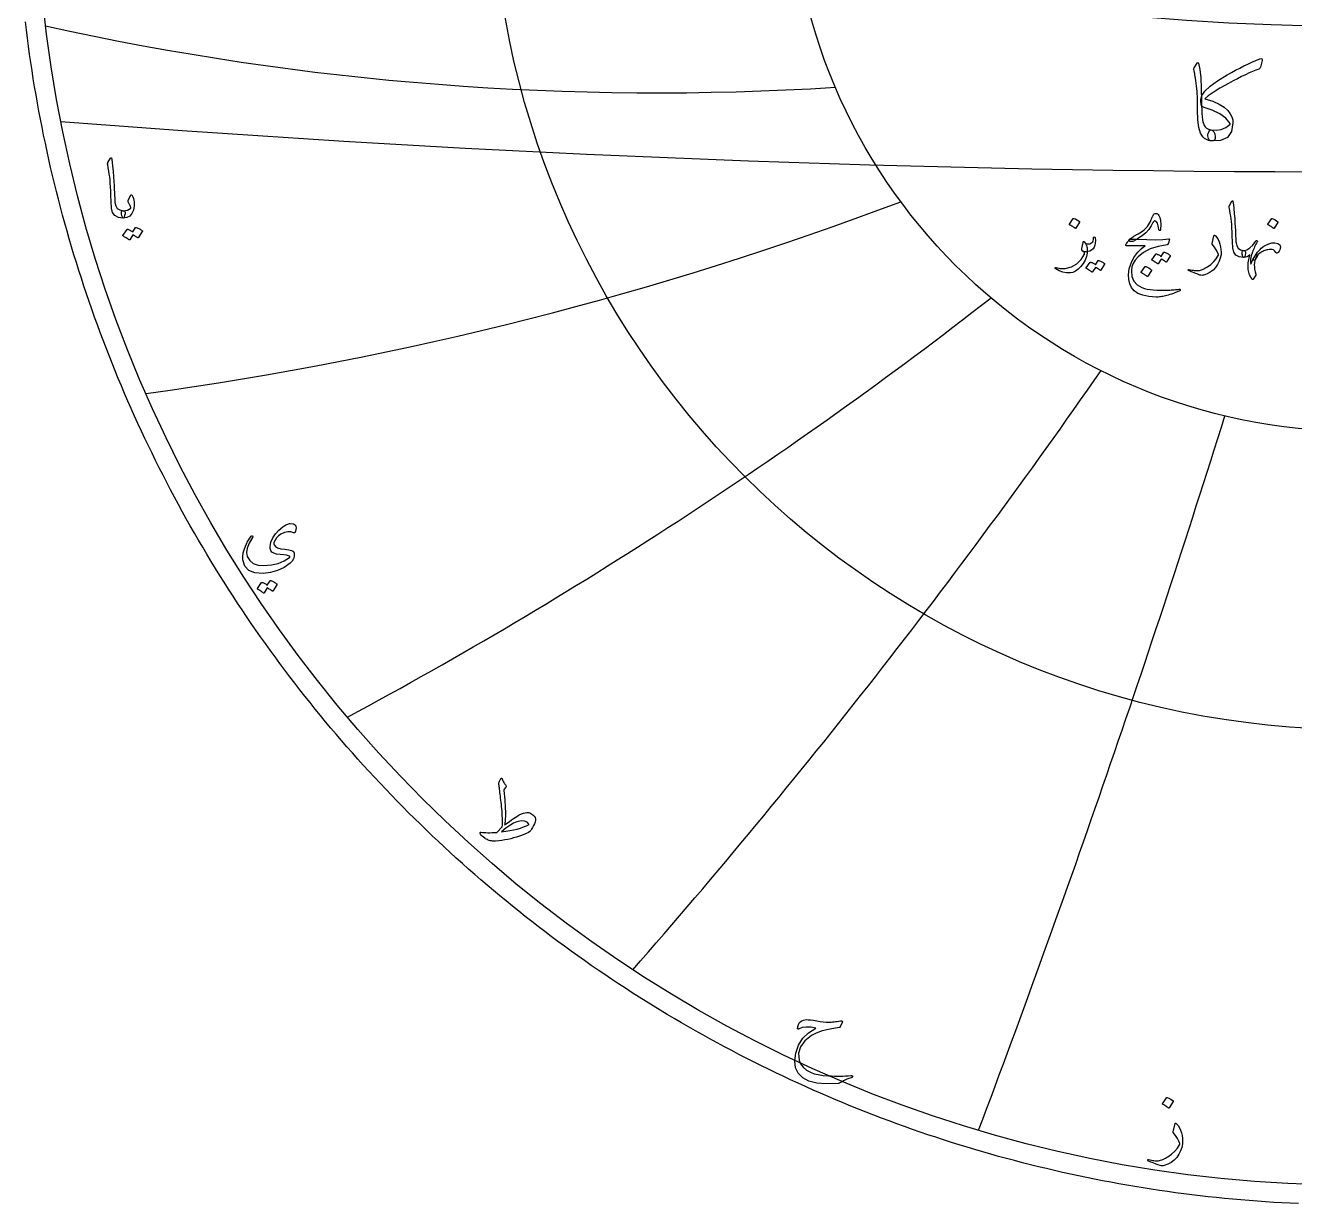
# Model space of a CAD drawing. Header units: millimetres. Extents: x -84 to 84, y -84 to 86.
# Drawn here: x -83 to -3.8, y -83.5 to -9.9 of the extents above; entities that cross this region are included whole.
import ezdxf

# ---------------------------------------------------------------- set-up
doc = ezdxf.new("R2010")
doc.units = ezdxf.units.MM
for name, color, linetype in [('CUT_OUTER', 1, 'Continuous'), ('ENGRAVE', 7, 'Continuous'), ('ENGRAVE_FINE', 8, 'Continuous'), ('TEXT', 5, 'Continuous')]:
    doc.layers.add(name, color=color, linetype=linetype)

msp = doc.modelspace()

# ---------------------------------------------------------------- linework, layer by layer
at = {"layer": 'CUT_OUTER'}
msp.add_lwpolyline([(-3.5885, -83.4954), (-4.1007, -83.4718), (-4.6128, -83.4451), (-5.1247, -83.4152), (-5.6365, -83.3822), (-6.148, -83.3461), (-6.6593, -83.3068), (-7.1703, -83.2643), (-7.6811, -83.2188), (-8.1915, -83.1701), (-8.7017, -83.1182), (-9.2115, -83.0633), (-9.721, -83.0052), (-10.2302, -82.944), (-10.7389, -82.8797), (-11.2472, -82.8122), (-11.7552, -82.7416), (-12.2626, -82.668), (-12.7696, -82.5912), (-13.2762, -82.5112), (-13.7822, -82.4282), (-14.2877, -82.3421), (-14.7927, -82.2529), (-15.2971, -82.1606), (-15.8009, -82.0652), (-16.3042, -81.9667), (-16.8068, -81.8651), (-17.3088, -81.7604), (-17.8102, -81.6527), (-18.3108, -81.5419), (-18.8108, -81.428), (-19.3101, -81.311), (-19.8087, -81.191), (-20.3065, -81.0679), (-20.8035, -80.9418), (-21.2998, -80.8126), (-21.7952, -80.6804), (-22.2899, -80.5452), (-22.7836, -80.4069), (-23.2766, -80.2656), (-23.7686, -80.1212), (-24.2598, -79.9739), (-24.7501, -79.8235), (-25.2394, -79.6702), (-25.7278, -79.5138), (-26.2152, -79.3544), (-26.7016, -79.1921), (-27.187, -79.0268), (-27.6714, -78.8585), (-28.1547, -78.6872), (-28.637, -78.513), (-29.1182, -78.3358), (-29.5983, -78.1556), (-30.0773, -77.9725), (-30.5552, -77.7865), (-31.0319, -77.5976), (-31.5075, -77.4057), (-31.9818, -77.2109), (-32.455, -77.0132), (-32.9269, -76.8126), (-33.3976, -76.6092), (-33.867, -76.4028), (-34.3352, -76.1936), (-34.8021, -75.9814), (-35.2676, -75.7665), (-35.7318, -75.5486), (-36.1947, -75.328), (-36.6563, -75.1045), (-37.1164, -74.8781), (-37.5751, -74.649), (-38.0325, -74.417), (-38.4884, -74.1823), (-38.9428, -73.9447), (-39.3958, -73.7044), (-39.8473, -73.4612), (-40.2973, -73.2154), (-40.7458, -72.9667), (-41.1927, -72.7153), (-41.6381, -72.4612), (-42.082, -72.2044), (-42.5242, -71.9448), (-42.9649, -71.6825), (-43.4039, -71.4175), (-43.8413, -71.1499), (-44.277, -70.8795), (-44.7111, -70.6065), (-45.1435, -70.3309), (-45.5742, -70.0525), (-46.0031, -69.7716), (-46.4304, -69.488), (-46.8559, -69.2018), (-47.2796, -68.913), (-47.7016, -68.6216), (-48.1217, -68.3276), (-48.5401, -68.0311), (-48.9566, -67.7319), (-49.3713, -67.4303), (-49.7841, -67.1261), (-50.195, -66.8193), (-50.6041, -66.5101), (-51.0112, -66.1983), (-51.4164, -65.8841), (-51.8197, -65.5674), (-52.2211, -65.2482), (-52.6204, -64.9265), (-53.0178, -64.6024), (-53.4132, -64.2759), (-53.8066, -63.9469), (-54.198, -63.6156), (-54.5873, -63.2818), (-54.9745, -62.9457), (-55.3597, -62.6072), (-55.7429, -62.2663), (-56.1239, -61.9231), (-56.5028, -61.5776), (-56.8795, -61.2297), (-57.2542, -60.8796), (-57.6266, -60.5271), (-57.9969, -60.1724), (-58.365, -59.8154), (-58.731, -59.4562), (-59.0947, -59.0947), (-59.4562, -58.731), (-59.8154, -58.365), (-60.1724, -57.9969), (-60.5271, -57.6266), (-60.8796, -57.2542), (-61.2297, -56.8795), (-61.5776, -56.5028), (-61.9231, -56.1239), (-62.2663, -55.7429), (-62.6072, -55.3597), (-62.9457, -54.9745), (-63.2818, -54.5873), (-63.6156, -54.198), (-63.9469, -53.8066), (-64.2759, -53.4132), (-64.6024, -53.0178), (-64.9265, -52.6204), (-65.2482, -52.2211), (-65.5674, -51.8197), (-65.8841, -51.4164), (-66.1983, -51.0112), (-66.5101, -50.6041), (-66.8193, -50.195), (-67.1261, -49.7841), (-67.4303, -49.3713), (-67.7319, -48.9566), (-68.0311, -48.5401), (-68.3276, -48.1217), (-68.6216, -47.7016), (-68.913, -47.2796), (-69.2018, -46.8559), (-69.488, -46.4304), (-69.7716, -46.0031), (-70.0525, -45.5742), (-70.3309, -45.1435), (-70.6065, -44.7111), (-70.8795, -44.277), (-71.1499, -43.8413), (-71.4175, -43.4039), (-71.6825, -42.9649), (-71.9448, -42.5242), (-72.2044, -42.082), (-72.4612, -41.6381), (-72.7153, -41.1927), (-72.9667, -40.7458), (-73.2154, -40.2973), (-73.4612, -39.8473), (-73.7044, -39.3958), (-73.9447, -38.9428), (-74.1823, -38.4884), (-74.417, -38.0325), (-74.649, -37.5751), (-74.8781, -37.1164), (-75.1045, -36.6563), (-75.328, -36.1947), (-75.5486, -35.7318), (-75.7665, -35.2676), (-75.9814, -34.8021), (-76.1936, -34.3352), (-76.4028, -33.867), (-76.6092, -33.3976), (-76.8126, -32.9269), (-77.0132, -32.455), (-77.2109, -31.9818), (-77.4057, -31.5075), (-77.5976, -31.0319), (-77.7865, -30.5552), (-77.9725, -30.0773), (-78.1556, -29.5983), (-78.3358, -29.1182), (-78.513, -28.637), (-78.6872, -28.1547), (-78.8585, -27.6714), (-79.0268, -27.187), (-79.1921, -26.7016), (-79.3544, -26.2152), (-79.5138, -25.7278), (-79.6702, -25.2394), (-79.8235, -24.7501), (-79.9739, -24.2598), (-80.1212, -23.7686), (-80.2656, -23.2766), (-80.4069, -22.7836), (-80.5452, -22.2899), (-80.6804, -21.7952), (-80.8126, -21.2998), (-80.9418, -20.8035), (-81.0679, -20.3065), (-81.191, -19.8087), (-81.311, -19.3101), (-81.428, -18.8108), (-81.5419, -18.3108), (-81.6527, -17.8102), (-81.7604, -17.3088), (-81.8651, -16.8068), (-81.9667, -16.3042), (-82.0652, -15.8009), (-82.1606, -15.2971), (-82.2529, -14.7927), (-82.3421, -14.2877), (-82.4282, -13.7822), (-82.5112, -13.2762), (-82.5912, -12.7696), (-82.668, -12.2626), (-82.7416, -11.7552), (-82.8122, -11.2472), (-82.8797, -10.7389), (-82.944, -10.2302), (-83.0052, -9.721)], dxfattribs=at)
at = {"layer": 'ENGRAVE'}
for radius in [82.35, 53.9054, 35.2859]:
    msp.add_circle((0, 0), radius, dxfattribs=at)
for centre, radius, start, end in [((0, 140.4285), 150.4192, 237.334847, 302.665153), ((-43.5517, 162.537), 176.6941, 257.517365, 273.595273), ((-105.0449, 181.9431), 216.8952, 277.834249, 290.696576), ((-197.8925, 197.8925), 285.0065, 298.266678, 307.913423), ((-363.3133, 209.759), 422.9671, 318.79094, 325.222103), ((-810.1275, 217.073), 840.4362, 339.3790811, 342.5946627)]:
    msp.add_arc(centre, radius, start, end, dxfattribs=at)
at = {"layer": 'ENGRAVE_FINE'}
msp.add_arc((0, 1019.7384), 1038.8273, 265.5394658, 274.4605342, dxfattribs=at)
at = {"layer": 'TEXT'}
for points in [[(-9.0455, -16.4761), (-8.9436, -16.5158), (-8.8653, -16.5962), (-8.8105, -16.7171), (-8.7793, -16.8787), (-8.7813, -17.013), (-8.8264, -17.1043), (-8.9144, -17.1526), (-9.0455, -17.1579), (-9.1912, -17.1303), (-9.3231, -17.08), (-9.4412, -17.0069), (-9.5455, -16.9111), (-9.6977, -16.6705), (-9.8036, -16.3121), (-9.8633, -15.8361), (-9.8767, -15.2423), (-9.8747, -15.0623), (-9.8751, -14.886), (-9.8779, -14.7133), (-9.8832, -14.5442), (-9.8909, -14.3793), (-9.901, -14.2188), (-9.9136, -14.0627), (-9.9286, -13.9111), (-9.9508, -13.7188), (-9.9717, -13.5442), (-9.9913, -13.3876), (-10.0098, -13.2488), (-10.0271, -13.1287), (-10.0431, -13.028), (-10.0579, -12.9468), (-10.0715, -12.8851), (-10.0946, -12.7821), (-10.1056, -12.7001), (-10.1044, -12.6392), (-10.091, -12.5994), (-9.9027, -12.3007), (-9.8755, -12.2699), (-9.8523, -12.2618), (-9.8333, -12.2764), (-9.8182, -12.3137), (-9.7383, -12.707), (-9.6803, -13.2309), (-9.6441, -13.8856), (-9.6299, -14.6709), (-9.6249, -14.9613), (-9.6161, -15.222), (-9.6038, -15.4531), (-9.5877, -15.6546), (-9.568, -15.8261), (-9.5447, -15.9671), (-9.5177, -16.0777), (-9.4871, -16.1579), (-9.4132, -16.2752), (-9.315, -16.3673), (-9.1924, -16.4343), (-9.0455, -16.4761)], [(-9.4156, -14.5215), (-8.9319, -14.6802), (-8.5325, -14.8576), (-8.2176, -15.0536), (-7.9871, -15.2683), (-7.8479, -15.459), (-7.7484, -15.6481), (-7.6888, -15.8356), (-7.6689, -16.0215), (-7.7553, -16.5674), (-8.0147, -16.9387), (-8.4469, -17.1356), (-9.052, -17.1579), (-9.095, -17.1465), (-9.1332, -17.1189), (-9.1665, -17.0751), (-9.1949, -17.015), (-9.2204, -16.9294), (-9.2322, -16.8478), (-9.2302, -16.7703), (-9.2143, -16.6969), (-9.1774, -16.593), (-9.138, -16.5215), (-9.0962, -16.4826), (-9.052, -16.4761), (-8.7172, -16.496), (-8.4075, -16.4452), (-8.123, -16.3239), (-7.8637, -16.1319), (-7.8479, -16.1161), (-7.8393, -16.1011), (-7.8381, -16.0869), (-7.8442, -16.0735), (-8.1177, -15.7488), (-8.4903, -15.4696), (-8.9619, -15.2358), (-9.5325, -15.0475), (-9.5922, -15.0146), (-9.6348, -14.9485), (-9.6604, -14.849), (-9.6689, -14.7163), (-9.6648, -14.599), (-9.6527, -14.4939), (-9.6324, -14.401), (-9.604, -14.3202), (-9.4209, -14.0451), (-9.0991, -13.739), (-8.6384, -13.4022), (-8.039, -13.0345), (-7.7714, -12.8853), (-7.5074, -12.7431), (-7.247, -12.6077), (-6.9903, -12.4793), (-6.7373, -12.3577), (-6.4879, -12.2431), (-6.2421, -12.1353), (-6, -12.0345), (-5.9229, -12.0166), (-5.8734, -12.028), (-5.8515, -12.0686), (-5.8572, -12.1384), (-5.9546, -12.5475), (-5.9684, -12.5893), (-5.9903, -12.6238), (-6.0203, -12.651), (-6.0585, -12.6709), (-6.2444, -12.7417), (-6.4448, -12.8243), (-6.6599, -12.9186), (-6.8897, -13.0248), (-7.1336, -13.1431), (-7.3913, -13.2739), (-7.6628, -13.4174), (-7.9481, -13.5735), (-8.4806, -13.8762), (-8.9027, -14.1352), (-9.2143, -14.3502), (-9.4156, -14.5215)], [(-77.6889, -18.2403), (-77.6789, -18.2247), (-77.6694, -18.2143), (-77.6607, -18.2091), (-77.6526, -18.2091), (-77.6402, -18.216), (-77.6292, -18.2364), (-77.6194, -18.2705), (-77.611, -18.3182), (-77.5681, -18.7062), (-77.5331, -19.065), (-77.5058, -19.3945), (-77.4863, -19.6949), (-77.4738, -19.9517), (-77.4623, -20.1819), (-77.4517, -20.3854), (-77.4422, -20.5624), (-77.4339, -20.7127), (-77.4272, -20.8364), (-77.4222, -20.9335), (-77.4188, -21.004), (-77.3727, -21.215), (-77.2707, -21.3702), (-77.1129, -21.4695), (-76.8993, -21.5131), (-76.8399, -21.5286), (-76.8019, -21.565), (-76.7853, -21.6221), (-76.7902, -21.7001), (-76.8146, -21.8228), (-76.8409, -21.9105), (-76.8691, -21.9631), (-76.8993, -21.9806), (-77.2, -21.941), (-77.4214, -21.8221), (-77.5636, -21.6241), (-77.6266, -21.3468), (-77.6365, -21.2142), (-77.6454, -21.0812), (-77.6534, -20.948), (-77.6604, -20.8143), (-77.6667, -20.6804), (-77.6727, -20.5462), (-77.6784, -20.4116), (-77.6837, -20.2767), (-77.6935, -20.0194), (-77.7071, -19.7877), (-77.7246, -19.5817), (-77.7461, -19.4014), (-77.7714, -19.2281), (-77.8006, -19.0436), (-77.8337, -18.8476), (-77.8707, -18.6403), (-77.8756, -18.603), (-77.8746, -18.5689), (-77.8678, -18.538), (-77.8552, -18.5104)], [(-76.5876, -20.8845), (-76.4422, -20.5624), (-76.4207, -20.527), (-76.398, -20.5143), (-76.374, -20.5244), (-76.3487, -20.5572), (-76.3019, -20.6554), (-76.2655, -20.7579), (-76.2396, -20.8645), (-76.224, -20.9754), (-76.2191, -21.0911), (-76.2253, -21.2124), (-76.2425, -21.3392), (-76.2707, -21.4715), (-76.3568, -21.6942), (-76.4902, -21.8533), (-76.6711, -21.9488), (-76.8993, -21.9806), (-76.9256, -21.964), (-76.9526, -21.9144), (-76.9802, -21.8316), (-77.0084, -21.7157), (-77.0165, -21.6536), (-77.0149, -21.6027), (-77.0035, -21.5627), (-76.9824, -21.5338), (-76.9655, -21.5228), (-76.9461, -21.5157), (-76.924, -21.5124), (-76.8993, -21.5131), (-76.7555, -21.5085), (-76.6305, -21.4793), (-76.5243, -21.4254), (-76.437, -21.3468), (-76.4331, -21.3406), (-76.4318, -21.3325), (-76.4331, -21.3225), (-76.437, -21.3105), (-76.4574, -21.2371), (-76.4876, -21.1624), (-76.5276, -21.0864), (-76.5772, -21.0092), (-76.5935, -20.9799), (-76.6006, -20.9494), (-76.5987, -20.9176), (-76.5876, -20.8845)], [(-7.7338, -20.9274), (-7.7244, -20.9128), (-7.7156, -20.9031), (-7.7073, -20.8982), (-7.6997, -20.8982), (-7.6882, -20.9046), (-7.6778, -20.9237), (-7.6687, -20.9557), (-7.6608, -21.0005), (-7.6206, -21.3642), (-7.5877, -21.7005), (-7.5621, -22.0095), (-7.5439, -22.291), (-7.5322, -22.5318), (-7.5214, -22.7476), (-7.5115, -22.9385), (-7.5025, -23.1044), (-7.4947, -23.2453), (-7.4885, -23.3613), (-7.4838, -23.4523), (-7.4806, -23.5183), (-7.4373, -23.7162), (-7.3418, -23.8617), (-7.1938, -23.9548), (-6.9936, -23.9956), (-6.9378, -24.0102), (-6.9022, -24.0443), (-6.8867, -24.0979), (-6.8913, -24.1709), (-6.9141, -24.286), (-6.9388, -24.3682), (-6.9652, -24.4175), (-6.9936, -24.4339), (-7.2754, -24.3968), (-7.483, -24.2854), (-7.6163, -24.0997), (-7.6754, -23.8398), (-7.6847, -23.7154), (-7.693, -23.5908), (-7.7005, -23.4658), (-7.707, -23.3406), (-7.713, -23.215), (-7.7186, -23.0891), (-7.7239, -22.963), (-7.7289, -22.8365), (-7.7381, -22.5953), (-7.7509, -22.3781), (-7.7673, -22.185), (-7.7874, -22.0159), (-7.8111, -21.8535), (-7.8385, -21.6805), (-7.8696, -21.4968), (-7.9043, -21.3024), (-7.9088, -21.2674), (-7.9079, -21.2354), (-7.9015, -21.2065), (-7.8897, -21.1807)], [(-17.63, -22.0037), (-17.6239, -21.9976), (-17.6154, -21.994), (-17.6044, -21.9927), (-17.591, -21.994), (-17.4964, -22.0323), (-17.4072, -22.0792), (-17.3235, -22.1346), (-17.2452, -22.1985), (-17.2376, -22.2083), (-17.2343, -22.218), (-17.2352, -22.2277), (-17.2404, -22.2375), (-17.4693, -22.6076), (-17.4778, -22.6164), (-17.4887, -22.6186), (-17.5021, -22.614), (-17.518, -22.6027), (-17.5317, -22.593), (-17.5533, -22.5784), (-17.5828, -22.5589), (-17.6202, -22.5346), (-17.6662, -22.5053), (-17.7213, -22.4712), (-17.7855, -22.4323), (-17.8589, -22.3885), (-17.8686, -22.3811), (-17.8735, -22.3738), (-17.8735, -22.3665), (-17.8686, -22.3592)], [(-14.1965, -23.382), (-14.1676, -23.348), (-14.1344, -23.3144), (-14.097, -23.2811), (-14.0553, -23.248), (-14.0093, -23.215), (-13.9591, -23.1817), (-13.9046, -23.148), (-13.8459, -23.1141), (-13.5853, -22.9601), (-13.3735, -22.8243), (-13.2103, -22.7068), (-13.0959, -22.6076), (-13.0073, -22.5099), (-12.9315, -22.4067), (-12.8685, -22.298), (-12.8183, -22.1839), (-12.7965, -22.1268), (-12.775, -22.0725), (-12.7539, -22.0209), (-12.733, -21.9721), (-12.7128, -21.9265), (-12.6935, -21.885), (-12.6751, -21.8474), (-12.6575, -21.8138), (-12.6189, -21.7562), (-12.576, -21.7152), (-12.5288, -21.6905), (-12.4774, -21.6823), (-12.4271, -21.6905), (-12.3787, -21.7152), (-12.3322, -21.7562), (-12.2874, -21.8138), (-12.2317, -21.9453), (-12.1961, -22.1352), (-12.1806, -22.3836), (-12.1851, -22.6904), (-12.1882, -22.7181), (-12.1973, -22.7379), (-12.2125, -22.7498), (-12.2338, -22.7537), (-12.2558, -22.7495), (-12.2728, -22.7367), (-12.285, -22.7154), (-12.2923, -22.6855), (-12.3297, -22.4512), (-12.3836, -22.2837), (-12.4539, -22.1833), (-12.5407, -22.1498), (-12.5629, -22.1538), (-12.5857, -22.1656), (-12.6092, -22.1854), (-12.6332, -22.2131), (-12.6439, -22.2297), (-12.6563, -22.2503), (-12.6706, -22.2748), (-12.6868, -22.3032), (-12.7047, -22.3356), (-12.7245, -22.372), (-12.7461, -22.4123), (-12.7696, -22.4566), (-12.909, -22.6849), (-13.0983, -22.8974), (-13.3375, -23.094), (-13.6267, -23.2748), (-13.6298, -23.2766), (-13.6389, -23.2821), (-13.6541, -23.2913), (-13.6754, -23.304), (-13.7028, -23.3205), (-13.7363, -23.3406), (-13.7759, -23.3643), (-13.8215, -23.3917), (-13.918, -23.4349), (-14.0127, -23.4477), (-14.1055, -23.4301), (-14.1965, -23.382)], [(-5.2549, -22.0086), (-5.2488, -22.0025), (-5.2403, -21.9988), (-5.2293, -21.9976), (-5.2159, -21.9988), (-5.1213, -22.0372), (-5.0321, -22.0841), (-4.9484, -22.1395), (-4.8702, -22.2034), (-4.8626, -22.2131), (-4.8592, -22.2229), (-4.8601, -22.2326), (-4.8653, -22.2423), (-5.0942, -22.6125), (-5.1027, -22.6213), (-5.1137, -22.6234), (-5.1271, -22.6189), (-5.1429, -22.6076), (-5.1566, -22.5979), (-5.1782, -22.5833), (-5.2077, -22.5638), (-5.2452, -22.5394), (-5.2911, -22.5102), (-5.3462, -22.4761), (-5.4104, -22.4372), (-5.4838, -22.3933), (-5.4935, -22.386), (-5.4984, -22.3787), (-5.4984, -22.3714), (-5.4935, -22.3641)], [(-76.1253, -22.5676), (-76.1188, -22.5611), (-76.1097, -22.5572), (-76.098, -22.5559), (-76.0837, -22.5572), (-76.0326, -22.5764), (-75.9831, -22.5975), (-75.9352, -22.6205), (-75.8889, -22.6455), (-75.8439, -22.6728), (-75.7999, -22.7027), (-75.7569, -22.7351), (-75.7149, -22.7702), (-75.7068, -22.7809), (-75.7032, -22.7923), (-75.7042, -22.8043), (-75.7097, -22.817), (-75.959, -23.2118), (-75.9659, -23.217), (-75.9759, -23.217), (-75.9892, -23.2118), (-76.0058, -23.2014), (-76.0172, -23.1918), (-76.0357, -23.1786), (-76.0613, -23.1619), (-76.0941, -23.1416), (-76.1344, -23.1174), (-76.1824, -23.089), (-76.2383, -23.0564), (-76.3019, -23.0196), (-76.4993, -23.3261), (-76.5084, -23.3355), (-76.5201, -23.3377), (-76.5344, -23.3329), (-76.5513, -23.3209), (-76.5659, -23.3105), (-76.5889, -23.2949), (-76.6204, -23.2741), (-76.6603, -23.2481), (-76.7094, -23.217), (-76.7681, -23.1806), (-76.8366, -23.139), (-76.9149, -23.0923), (-76.923, -23.0845), (-76.9266, -23.0767), (-76.9256, -23.0689), (-76.9201, -23.0611), (-76.6655, -22.6819), (-76.659, -22.6754), (-76.65, -22.6715), (-76.6383, -22.6702), (-76.624, -22.6715), (-76.5805, -22.6856), (-76.5383, -22.702), (-76.4974, -22.7207), (-76.4577, -22.7416), (-76.4194, -22.7645), (-76.3824, -22.789), (-76.3467, -22.8152), (-76.3123, -22.8429)], [(-16.9287, -23.4794), (-16.8736, -23.5521), (-16.8301, -23.6243), (-16.7981, -23.6958), (-16.7777, -23.7667), (-16.7661, -23.8422), (-16.7607, -23.9323), (-16.7613, -24.037), (-16.768, -24.1563), (-16.8091, -24.3807), (-16.8885, -24.5959), (-17.0063, -24.8019), (-17.1624, -24.9989), (-17.3341, -25.1681), (-17.4985, -25.2911), (-17.6556, -25.3678), (-17.8053, -25.3982), (-18.0473, -25.3897), (-18.2814, -25.3446), (-18.5075, -25.2631), (-18.7258, -25.145), (-18.741, -25.1349), (-18.7526, -25.1243), (-18.7605, -25.113), (-18.7647, -25.1011), (-18.7656, -25.0874), (-18.7635, -25.0756), (-18.7583, -25.0655), (-18.7501, -25.0573), (-18.7376, -25.0518), (-18.7246, -25.05), (-18.7109, -25.0518), (-18.6965, -25.0573), (-18.6154, -25.0797), (-18.5377, -25.0981), (-18.4632, -25.1125), (-18.3922, -25.123), (-18.3241, -25.1293), (-18.2588, -25.131), (-18.1963, -25.1281), (-18.1365, -25.1206), (-17.7453, -25.0086), (-17.4145, -24.8235), (-17.1439, -24.5654), (-16.9336, -24.2342), (-16.9314, -24.2239), (-16.9299, -24.2075), (-16.929, -24.1849), (-16.9287, -24.1563), (-16.9366, -24.1341), (-16.9603, -24.1064), (-16.9999, -24.0732), (-17.0553, -24.0346), (-17.0797, -24.0047), (-17.0943, -23.9688), (-17.0991, -23.9268), (-17.0943, -23.8787), (-17.0212, -23.5086), (-17.0063, -23.4611), (-16.9859, -23.4404), (-16.96, -23.4465), (-16.9287, -23.4794)], [(-16.3199, -23.1531), (-16.2962, -23.1567), (-16.2785, -23.1677), (-16.2669, -23.1859), (-16.2615, -23.2115), (-16.2514, -23.3814), (-16.2603, -23.5354), (-16.288, -23.6736), (-16.3345, -23.7959), (-16.4009, -23.8988), (-16.4879, -23.9786), (-16.5957, -24.0352), (-16.7241, -24.0687), (-16.8142, -24.0793), (-16.8995, -24.0772), (-16.9798, -24.0623), (-17.0553, -24.0346), (-17.0815, -24.0139), (-17.0967, -23.981), (-17.101, -23.9359), (-17.0943, -23.8787), (-17.0212, -23.5086), (-17.0154, -23.4806), (-17.0078, -23.4599), (-16.9984, -23.4465), (-16.9871, -23.4404), (-16.9746, -23.441), (-16.9616, -23.4477), (-16.9479, -23.4605), (-16.9336, -23.4794), (-16.8967, -23.5208), (-16.8495, -23.5524), (-16.792, -23.5743), (-16.7241, -23.5865), (-16.6535, -23.5871), (-16.5878, -23.5743), (-16.5269, -23.5482), (-16.4709, -23.5086), (-16.4225, -23.4538), (-16.3893, -23.3868), (-16.3714, -23.3077), (-16.3686, -23.2164), (-16.3656, -23.1887), (-16.3564, -23.1689), (-16.3412, -23.157), (-16.3199, -23.1531)], [(-13.6705, -23.2992), (-13.0456, -23.3211), (-12.5054, -23.3235), (-12.0497, -23.3065), (-11.6786, -23.2699), (-11.6672, -23.2686), (-11.6573, -23.2693), (-11.649, -23.2722), (-11.6421, -23.2773), (-11.6371, -23.2841), (-11.6342, -23.2925), (-11.6334, -23.3024), (-11.6348, -23.3138), (-11.6444, -23.3582), (-11.6537, -23.399), (-11.6627, -23.4361), (-11.6713, -23.4696), (-11.6797, -23.4995), (-11.6878, -23.5256), (-11.6955, -23.5482), (-11.703, -23.567), (-11.7188, -23.5972), (-11.7371, -23.6194), (-11.7578, -23.6337), (-11.7809, -23.6401), (-12.3434, -23.7421), (-12.8329, -23.9019), (-13.2493, -24.1195), (-13.5926, -24.395), (-13.7661, -24.5931), (-13.8921, -24.8028), (-13.9707, -25.0241), (-14.0017, -25.257), (-13.9719, -25.6225), (-13.8532, -25.9205), (-13.6456, -26.151), (-13.3491, -26.3138), (-13.1954, -26.3631), (-13.0265, -26.4039), (-12.8423, -26.4362), (-12.6429, -26.4599), (-12.4287, -26.4754), (-12.1998, -26.483), (-11.9562, -26.4827), (-11.6981, -26.4745), (-11.6064, -26.4693), (-11.5161, -26.4636), (-11.4274, -26.4572), (-11.3402, -26.4502), (-11.2551, -26.4426), (-11.1728, -26.4343), (-11.0932, -26.4255), (-11.0163, -26.4161), (-10.9929, -26.4149), (-10.9761, -26.4209), (-10.9661, -26.4343), (-10.9627, -26.455), (-10.9646, -26.4791), (-10.97, -26.4976), (-10.9792, -26.5107), (-10.992, -26.5183), (-11.1295, -26.5765), (-11.2598, -26.6291), (-11.3828, -26.6763), (-11.4985, -26.718), (-11.6065, -26.7545), (-11.7067, -26.7862), (-11.7989, -26.813), (-11.8832, -26.8349), (-11.9625, -26.851), (-12.0396, -26.8653), (-12.1147, -26.8778), (-12.1876, -26.8885), (-12.2587, -26.8967), (-12.3282, -26.9019), (-12.3962, -26.904), (-12.4627, -26.9031), (-12.9169, -26.8678), (-13.2955, -26.7911), (-13.5987, -26.673), (-13.8264, -26.5135), (-13.9935, -26.3141), (-14.1101, -26.0812), (-14.1761, -25.8149), (-14.1916, -25.5151), (-14.1439, -25.1431), (-14.0297, -24.7821), (-13.8492, -24.4321), (-13.6024, -24.093), (-13.5059, -23.9904), (-13.3966, -23.8921), (-13.2745, -23.7981), (-13.1397, -23.7083), (-14.3183, -23.6985), (-14.3466, -23.6863), (-14.3585, -23.6644), (-14.3539, -23.6328), (-14.3329, -23.5914), (-14.2933, -23.5311), (-14.2574, -23.4769), (-14.2251, -23.4288), (-14.1965, -23.3868), (-14.1716, -23.3512), (-14.1503, -23.3223), (-14.1326, -23.3001), (-14.1186, -23.2846), (-14.0869, -23.2818), (-14.0017, -23.2833), (-13.8629, -23.2891), (-13.6705, -23.2992)], [(-8.854, -23.0751), (-8.8512, -23.0663), (-8.8479, -23.0593), (-8.8439, -23.0541), (-8.8393, -23.0508), (-8.8256, -23.0496), (-8.8089, -23.0557), (-8.7891, -23.0691), (-8.7663, -23.0898), (-8.6774, -23.1954), (-8.6007, -23.3174), (-8.5362, -23.4559), (-8.4838, -23.6109), (-8.443, -23.7777), (-8.4181, -23.942), (-8.4089, -24.104), (-8.4156, -24.2635), (-8.4589, -24.4735), (-8.5301, -24.675), (-8.6293, -24.868), (-8.7565, -25.0524), (-8.9087, -25.2195), (-9.0829, -25.3556), (-9.2789, -25.4606), (-9.4968, -25.5346), (-9.5553, -25.5471), (-9.6137, -25.5504), (-9.6721, -25.5446), (-9.7306, -25.5297), (-9.8653, -25.4827), (-9.9869, -25.439), (-10.0954, -25.3987), (-10.1908, -25.3617), (-10.2728, -25.328), (-10.3412, -25.2978), (-10.3958, -25.2708), (-10.4368, -25.2472), (-10.4453, -25.2399), (-10.4514, -25.2326), (-10.455, -25.2253), (-10.4562, -25.218), (-10.4553, -25.2086), (-10.4526, -25.1998), (-10.448, -25.1915), (-10.4416, -25.1839), (-10.4334, -25.1781), (-10.4234, -25.1754), (-10.4115, -25.1757), (-10.3978, -25.1791), (-10.3144, -25.2014), (-10.2346, -25.2198), (-10.1585, -25.2343), (-10.0861, -25.2448), (-10.0167, -25.2513), (-9.9497, -25.2539), (-9.8852, -25.2526), (-9.8231, -25.2472), (-9.7612, -25.2373), (-9.6971, -25.2223), (-9.6309, -25.202), (-9.5626, -25.1766), (-9.4921, -25.1457), (-9.4195, -25.109), (-9.3448, -25.0666), (-9.2679, -25.0183), (-9.0521, -24.8631), (-8.8673, -24.6945), (-8.7136, -24.5124), (-8.591, -24.317), (-8.5831, -24.3012), (-8.5788, -24.2829), (-8.5782, -24.2622), (-8.5812, -24.2391), (-8.6324, -24.1024), (-8.7127, -23.9506), (-8.8223, -23.7834), (-8.9611, -23.6011), (-8.9672, -23.5896), (-8.9708, -23.5792), (-8.9721, -23.5701), (-8.9708, -23.5622)], [(-6.2143, -24.395), (-6.2679, -24.51), (-6.3069, -24.6312), (-6.3312, -24.7584), (-6.3409, -24.8917), (-6.3367, -25.0305), (-6.319, -25.1742), (-6.288, -25.3227), (-6.2435, -25.4761), (-6.2381, -25.4965), (-6.2362, -25.5139), (-6.2381, -25.5282), (-6.2435, -25.5394), (-6.4189, -25.7878), (-6.435, -25.8058), (-6.4493, -25.8158), (-6.4618, -25.818), (-6.4724, -25.8122), (-6.6392, -25.5264), (-6.7208, -25.1754), (-6.7172, -24.7593), (-6.6283, -24.2781), (-6.7132, -24.3463), (-6.8024, -24.395), (-6.8958, -24.4242), (-6.9936, -24.4339), (-7.0146, -24.4275), (-7.0337, -24.4083), (-7.0511, -24.3764), (-7.0666, -24.3316), (-7.0754, -24.3047), (-7.0824, -24.2775), (-7.0876, -24.2499), (-7.091, -24.2221), (-7.0934, -24.1942), (-7.0958, -24.1667), (-7.0983, -24.1394), (-7.1007, -24.1125), (-7.0977, -24.0632), (-7.0788, -24.0273), (-7.0441, -24.0047), (-6.9936, -23.9956), (-6.7948, -23.9512), (-6.6076, -23.8422), (-6.432, -23.6687), (-6.2679, -23.4307), (-6.2457, -23.4005), (-6.2228, -23.3832), (-6.1994, -23.3786), (-6.1754, -23.3868), (-6.1577, -23.4024), (-6.1486, -23.4197), (-6.148, -23.4389), (-6.1559, -23.4599), (-6.199, -23.536), (-6.2405, -23.6133), (-6.2805, -23.6918), (-6.319, -23.7716), (-6.356, -23.8525), (-6.3915, -23.9347), (-6.4254, -24.0181), (-6.4578, -24.1027), (-6.5297, -24.3332), (-6.5698, -24.5325), (-6.5784, -24.7009), (-6.5552, -24.8381), (-6.5531, -24.8424), (-6.5516, -24.8454), (-6.5507, -24.8473), (-6.5504, -24.8479), (-6.5501, -24.8473), (-6.5491, -24.8454), (-6.5476, -24.8424), (-6.5455, -24.8381), (-6.5158, -24.7683), (-6.4852, -24.7), (-6.4537, -24.6331), (-6.4213, -24.5678), (-6.3877, -24.5038), (-6.3525, -24.4406), (-6.3158, -24.3784), (-6.2776, -24.317), (-6.2499, -24.2744), (-6.2253, -24.2489), (-6.2037, -24.2403), (-6.1851, -24.2489), (-6.176, -24.2671), (-6.1778, -24.2976), (-6.1906, -24.3402), (-6.2143, -24.395)], [(-4.987, -24.132), (-5.0501, -24.0333), (-5.1319, -23.9664), (-5.2327, -23.9311), (-5.3523, -23.9274), (-5.4202, -23.9361), (-5.4875, -23.9475), (-5.5541, -23.9617), (-5.6202, -23.9786), (-5.6856, -23.9988), (-5.7504, -24.023), (-5.8147, -24.0512), (-5.8783, -24.0833), (-5.9873, -24.1563), (-6.0901, -24.2586), (-6.1869, -24.3901), (-6.2776, -24.5508), (-6.3035, -24.587), (-6.3276, -24.608), (-6.3498, -24.6138), (-6.3702, -24.6044), (-6.3872, -24.5855), (-6.3945, -24.563), (-6.3921, -24.5368), (-6.3799, -24.507), (-6.3613, -24.4677), (-6.3446, -24.4327), (-6.3297, -24.402), (-6.3166, -24.3755), (-6.305, -24.353), (-6.2947, -24.3341), (-6.2856, -24.3189), (-6.2776, -24.3073), (-6.2061, -24.1995), (-6.1328, -24.1003), (-6.0576, -24.0096), (-5.9806, -23.9274), (-5.9017, -23.8535), (-5.8211, -23.7874), (-5.7386, -23.7293), (-5.6543, -23.679), (-5.4378, -23.5807), (-5.2366, -23.5293), (-5.0507, -23.5247), (-4.8799, -23.567), (-4.8072, -23.6039), (-4.7545, -23.651), (-4.7219, -23.7086), (-4.7094, -23.7764), (-4.7168, -23.869), (-4.7435, -23.9566), (-4.7898, -24.0394), (-4.8556, -24.1174), (-4.8985, -24.1511), (-4.9347, -24.1648), (-4.9642, -24.1584), (-4.987, -24.132)], [(-11.9806, -24.1125), (-11.9745, -24.1064), (-11.966, -24.1027), (-11.955, -24.1015), (-11.9416, -24.1027), (-11.8937, -24.1207), (-11.8473, -24.1405), (-11.8024, -24.1621), (-11.759, -24.1855), (-11.7168, -24.2111), (-11.6756, -24.2391), (-11.6353, -24.2695), (-11.5959, -24.3024), (-11.5882, -24.3125), (-11.5849, -24.3231), (-11.5858, -24.3344), (-11.591, -24.3463), (-11.8248, -24.7164), (-11.8311, -24.7213), (-11.8406, -24.7213), (-11.8531, -24.7164), (-11.8686, -24.7066), (-11.8792, -24.6977), (-11.8966, -24.6853), (-11.9206, -24.6697), (-11.9514, -24.6506), (-11.9891, -24.628), (-12.0342, -24.6013), (-12.0865, -24.5707), (-12.1462, -24.5362), (-12.3312, -24.8235), (-12.3398, -24.8324), (-12.3507, -24.8345), (-12.3641, -24.8299), (-12.38, -24.8187), (-12.3936, -24.8089), (-12.4153, -24.7943), (-12.4448, -24.7748), (-12.4822, -24.7505), (-12.5282, -24.7213), (-12.5833, -24.6872), (-12.6475, -24.6482), (-12.7209, -24.6044), (-12.7285, -24.5971), (-12.7318, -24.5898), (-12.7309, -24.5825), (-12.7257, -24.5752), (-12.4871, -24.2196), (-12.481, -24.2135), (-12.4725, -24.2099), (-12.4615, -24.2087), (-12.4481, -24.2099), (-12.4073, -24.2231), (-12.3678, -24.2385), (-12.3294, -24.256), (-12.2923, -24.2756), (-12.2564, -24.2971), (-12.2217, -24.3201), (-12.1882, -24.3446), (-12.1559, -24.3706)], [(-16.0764, -24.6287), (-16.0703, -24.6226), (-16.0618, -24.619), (-16.0508, -24.6178), (-16.0374, -24.619), (-15.9895, -24.6369), (-15.9431, -24.6567), (-15.8982, -24.6783), (-15.8548, -24.7018), (-15.8127, -24.7273), (-15.7714, -24.7553), (-15.7311, -24.7858), (-15.6917, -24.8187), (-15.6841, -24.8287), (-15.6807, -24.8394), (-15.6816, -24.8506), (-15.6868, -24.8625), (-15.9206, -25.2326), (-15.9269, -25.2375), (-15.9364, -25.2375), (-15.9489, -25.2326), (-15.9644, -25.2229), (-15.975, -25.2139), (-15.9924, -25.2016), (-16.0164, -25.1859), (-16.0472, -25.1669), (-16.0849, -25.1442), (-16.13, -25.1176), (-16.1823, -25.087), (-16.242, -25.0524), (-16.4271, -25.3398), (-16.4356, -25.3486), (-16.4465, -25.3507), (-16.4599, -25.3462), (-16.4758, -25.3349), (-16.4895, -25.3252), (-16.5111, -25.3105), (-16.5406, -25.2911), (-16.578, -25.2667), (-16.624, -25.2375), (-16.6791, -25.2034), (-16.7433, -25.1644), (-16.8167, -25.1206), (-16.8243, -25.1133), (-16.8276, -25.106), (-16.8267, -25.0987), (-16.8215, -25.0914), (-16.5829, -24.7359), (-16.5768, -24.7298), (-16.5683, -24.7261), (-16.5573, -24.7249), (-16.5439, -24.7261), (-16.5032, -24.7394), (-16.4636, -24.7547), (-16.4252, -24.7722), (-16.3881, -24.7919), (-16.3522, -24.8133), (-16.3175, -24.8363), (-16.284, -24.8608), (-16.2517, -24.8868)], [(-13.1494, -25.0037), (-13.1433, -24.9976), (-13.1348, -24.994), (-13.1239, -24.9928), (-13.1105, -24.994), (-13.0158, -25.0323), (-12.9266, -25.0792), (-12.8429, -25.1346), (-12.7647, -25.1985), (-12.7571, -25.2083), (-12.7537, -25.218), (-12.7546, -25.2278), (-12.7598, -25.2375), (-12.9887, -25.6076), (-12.9972, -25.6165), (-13.0082, -25.6186), (-13.0216, -25.614), (-13.0374, -25.6028), (-13.0511, -25.593), (-13.0727, -25.5784), (-13.1023, -25.5589), (-13.1397, -25.5346), (-13.1857, -25.5054), (-13.2408, -25.4713), (-13.305, -25.4323), (-13.3783, -25.3885), (-13.3881, -25.3812), (-13.3929, -25.3739), (-13.3929, -25.3666), (-13.3881, -25.3592)], [(-66.2808, -41.616), (-66.449, -41.5599), (-66.6367, -41.5576), (-66.8438, -41.6092), (-67.0704, -41.7147), (-67.2143, -41.8154), (-67.3341, -41.9355), (-67.4299, -42.0751), (-67.5016, -42.2342), (-67.5088, -42.2661), (-67.5094, -42.2992), (-67.5036, -42.3336), (-67.4912, -42.3693), (-67.4088, -42.4803), (-67.2704, -42.5641), (-67.0763, -42.6206), (-66.8263, -42.6498), (-66.5795, -42.6761), (-66.4003, -42.7238), (-66.2886, -42.793), (-66.2445, -42.8836), (-66.2396, -43.0732), (-66.2769, -43.242), (-66.3565, -43.3901), (-66.4782, -43.5174), (-66.8649, -43.7813), (-67.2769, -43.9758), (-67.7143, -44.1008), (-68.1769, -44.1563), (-68.6821, -44.1213), (-69.0601, -43.9693), (-69.3107, -43.7005), (-69.4341, -43.3148), (-69.4412, -43.1031), (-69.4107, -42.8732), (-69.3425, -42.6251), (-69.2367, -42.3589), (-69.1998, -42.2849), (-69.162, -42.2135), (-69.1232, -42.1446), (-69.0834, -42.0784), (-69.0424, -42.0144), (-68.9997, -41.9524), (-68.9554, -41.8923), (-68.9094, -41.8342), (-68.8847, -41.8102), (-68.8627, -41.8005), (-68.8432, -41.805), (-68.8263, -41.8238), (-68.8169, -41.8472), (-68.8146, -41.8706), (-68.8195, -41.894), (-68.8315, -41.9173), (-69.0451, -42.2615), (-69.1718, -42.5719), (-69.2114, -42.8485), (-69.164, -43.0914), (-69.0114, -43.3472), (-68.7873, -43.5277), (-68.4919, -43.6329), (-68.125, -43.6628), (-67.6549, -43.6255), (-67.2315, -43.529), (-66.8549, -43.3735), (-66.525, -43.1589), (-66.5052, -43.1407), (-66.4977, -43.1225), (-66.5026, -43.1044), (-66.5198, -43.0862), (-66.5896, -43.0524), (-66.7107, -43.0238), (-66.8831, -43.0005), (-67.1068, -42.9823), (-67.3344, -42.9544), (-67.5081, -42.9018), (-67.6279, -42.8245), (-67.6938, -42.7225), (-67.7243, -42.6027), (-67.7328, -42.4771), (-67.7191, -42.3456), (-67.6834, -42.2083), (-67.5675, -41.9385), (-67.4068, -41.6901), (-67.2013, -41.4631), (-66.951, -41.2576), (-66.8844, -41.2089), (-66.8198, -41.1667), (-66.7571, -41.131), (-66.6964, -41.1018), (-66.638, -41.0787), (-66.5821, -41.0615), (-66.5289, -41.0501), (-66.4782, -41.0446), (-66.2802, -41.0631), (-66.1587, -41.1498), (-66.1139, -41.3047), (-66.1458, -41.5277), (-66.1698, -41.5878), (-66.2003, -41.6225), (-66.2373, -41.632), (-66.2808, -41.616)], [(-67.7354, -44.6135), (-67.7289, -44.607), (-67.7198, -44.6031), (-67.7081, -44.6018), (-67.6938, -44.6031), (-67.6427, -44.6222), (-67.5932, -44.6433), (-67.5453, -44.6664), (-67.499, -44.6914), (-67.454, -44.7187), (-67.4101, -44.7485), (-67.367, -44.781), (-67.325, -44.8161), (-67.3169, -44.8268), (-67.3133, -44.8381), (-67.3143, -44.8502), (-67.3198, -44.8628), (-67.5691, -45.2576), (-67.576, -45.2628), (-67.586, -45.2628), (-67.5993, -45.2576), (-67.6159, -45.2472), (-67.6273, -45.2377), (-67.6458, -45.2245), (-67.6714, -45.2078), (-67.7042, -45.1875), (-67.7445, -45.1633), (-67.7925, -45.1349), (-67.8484, -45.1023), (-67.912, -45.0654), (-68.1094, -45.3719), (-68.1185, -45.3813), (-68.1302, -45.3836), (-68.1445, -45.3787), (-68.1614, -45.3667), (-68.176, -45.3563), (-68.199, -45.3407), (-68.2305, -45.32), (-68.2704, -45.294), (-68.3195, -45.2628), (-68.3782, -45.2265), (-68.4467, -45.1849), (-68.525, -45.1381), (-68.5331, -45.1304), (-68.5367, -45.1226), (-68.5357, -45.1148), (-68.5302, -45.107), (-68.2756, -44.7278), (-68.2692, -44.7213), (-68.2601, -44.7174), (-68.2484, -44.7161), (-68.2341, -44.7174), (-68.1906, -44.7315), (-68.1484, -44.7479), (-68.1075, -44.7666), (-68.0679, -44.7875), (-68.0295, -44.8104), (-67.9925, -44.8349), (-67.9568, -44.861), (-67.9224, -44.8888)], [(-53.4643, -57.2365), (-53.4396, -57.18), (-53.4175, -57.13), (-53.398, -57.0865), (-53.3812, -57.0494), (-53.3672, -57.0192), (-53.3565, -56.9962), (-53.349, -56.9803), (-53.3448, -56.9715), (-53.336, -56.9602), (-53.3253, -56.952), (-53.3126, -56.9472), (-53.298, -56.9455), (-53.286, -56.9475), (-53.276, -56.9533), (-53.2678, -56.9631), (-53.2617, -56.9767), (-53.2344, -57.0429), (-53.2097, -57.1014), (-53.1876, -57.152), (-53.1682, -57.1949), (-53.157, -57.2137), (-53.1441, -57.2339), (-53.1297, -57.2553), (-53.1136, -57.278), (-53.0956, -57.302), (-53.0753, -57.3274), (-53.0527, -57.354), (-53.0279, -57.3819), (-53.0123, -57.4102), (-53.0071, -57.4378), (-53.0123, -57.4647), (-53.0279, -57.491), (-53.1266, -57.6209), (-53.1399, -57.642), (-53.1487, -57.6637), (-53.1529, -57.6861), (-53.1526, -57.7092), (-53.1019, -58.2809), (-53.0695, -58.7443), (-53.0552, -59.0991), (-53.0591, -59.3456), (-53.0644, -59.4376), (-53.0701, -59.5215), (-53.0761, -59.5973), (-53.0825, -59.665), (-53.0891, -59.7249), (-53.0961, -59.7774), (-53.1034, -59.8223), (-53.111, -59.8598), (-52.9557, -59.741), (-52.8117, -59.6339), (-52.679, -59.5384), (-52.5578, -59.4547), (-52.4482, -59.3822), (-52.3506, -59.3209), (-52.2651, -59.2706), (-52.1915, -59.2313), (-52.0607, -59.1728), (-51.9383, -59.1274), (-51.8243, -59.0949), (-51.7188, -59.0754), (-51.663, -59.0738), (-51.6045, -59.0845), (-51.5435, -59.1076), (-51.4798, -59.143), (-51.3539, -59.2322), (-51.2617, -59.3183), (-51.2032, -59.4011), (-51.1785, -59.4806), (-51.1802, -59.5693), (-51.2006, -59.6689), (-51.2399, -59.7797), (-51.298, -59.9014), (-51.363, -60.0212), (-51.4227, -60.1209), (-51.4772, -60.2004), (-51.5266, -60.2599), (-51.6279, -60.3349), (-51.8019, -60.4196), (-52.0487, -60.5141), (-52.3682, -60.6183), (-52.5462, -60.6699), (-52.7273, -60.7157), (-52.9112, -60.7556), (-53.098, -60.7897), (-53.2872, -60.8183), (-53.4779, -60.8417), (-53.6703, -60.8599), (-53.8643, -60.8728), (-53.9352, -60.8586), (-54.0026, -60.8417), (-54.0664, -60.8222), (-54.1266, -60.8001), (-54.1839, -60.7754), (-54.239, -60.7482), (-54.2917, -60.7183), (-54.3422, -60.6858), (-54.4308, -60.6209), (-54.5045, -60.556), (-54.5633, -60.491), (-54.6071, -60.4261), (-54.6312, -60.3722), (-54.6357, -60.3352), (-54.6208, -60.315), (-54.5864, -60.3118), (-54.4891, -60.3233), (-54.3844, -60.3319), (-54.2722, -60.3376), (-54.1526, -60.3404), (-54.0255, -60.3402), (-53.8909, -60.3371), (-53.7489, -60.3311), (-53.5993, -60.3222), (-53.2565, -59.9845), (-53.2501, -59.8488), (-53.2467, -59.7118), (-53.2463, -59.5735), (-53.2487, -59.4339), (-53.2537, -59.2926), (-53.261, -59.1495), (-53.2706, -59.0043), (-53.2825, -58.8572), (-53.2958, -58.7116), (-53.3097, -58.5709), (-53.3243, -58.435), (-53.3396, -58.304), (-53.3549, -58.1775), (-53.3695, -58.0553), (-53.3834, -57.9373), (-53.3967, -57.8235), (-53.4092, -57.7181), (-53.4208, -57.6254), (-53.4313, -57.5454), (-53.4409, -57.478), (-53.4495, -57.423), (-53.4571, -57.38), (-53.4638, -57.349), (-53.4695, -57.33), (-53.473, -57.3085), (-53.4734, -57.2858), (-53.4704, -57.2618), (-53.4643, -57.2365)], [(-52.3526, -59.6676), (-52.5536, -59.7511), (-52.7773, -59.8819), (-53.0237, -60.0602), (-53.2928, -60.2858), (-53.032, -60.2535), (-52.7844, -60.2137), (-52.5501, -60.1665), (-52.3292, -60.1118), (-52.1219, -60.0503), (-51.9285, -59.9826), (-51.7492, -59.9087), (-51.5837, -59.8287), (-51.6961, -59.69), (-51.8617, -59.617), (-52.0805, -59.6095), (-52.3526, -59.6676)], [(-32.049, -72.1826), (-32.1737, -72.4631), (-32.185, -72.4816), (-32.1983, -72.4955), (-32.2136, -72.505), (-32.2308, -72.5098), (-32.8071, -72.6007), (-33.2893, -72.7124), (-33.6772, -72.8449), (-33.9711, -72.9981), (-34.3831, -73.3342), (-34.6477, -73.7033), (-34.7649, -74.1056), (-34.7347, -74.541), (-34.6432, -74.7767), (-34.488, -74.9852), (-34.2691, -75.1663), (-33.9867, -75.3202), (-33.7883, -75.3891), (-33.5412, -75.4449), (-33.2454, -75.4878), (-32.9009, -75.5176), (-32.7178, -75.5264), (-32.5373, -75.5319), (-32.3594, -75.5342), (-32.1841, -75.5332), (-32.012, -75.5293), (-31.8438, -75.5228), (-31.6795, -75.5137), (-31.5191, -75.5021), (-31.4815, -75.4995), (-31.4516, -75.5021), (-31.4295, -75.5099), (-31.4152, -75.5228), (-31.4074, -75.5387), (-31.4048, -75.5553), (-31.4074, -75.5725), (-31.4152, -75.5904), (-31.4209, -75.5999), (-31.4276, -75.6079), (-31.4352, -75.6142), (-31.4438, -75.6189), (-31.453, -75.623), (-31.4626, -75.6274), (-31.4725, -75.6321), (-31.4828, -75.6371), (-31.6324, -75.6849), (-31.7646, -75.7345), (-31.8792, -75.7862), (-31.9763, -75.8397), (-32.0384, -75.8784), (-32.0951, -75.9112), (-32.1462, -75.9381), (-32.1918, -75.9592), (-32.2313, -75.9754), (-32.2639, -75.9878), (-32.2897, -75.9962), (-32.3087, -76.0008), (-33.0191, -76.0271), (-33.623, -75.9761), (-34.1204, -75.8478), (-34.5113, -75.6423), (-34.7938, -75.3605), (-34.9607, -75.0085), (-35.012, -74.5865), (-34.9477, -74.0943), (-34.7776, -73.5985), (-34.5113, -73.1761), (-34.149, -72.827), (-33.6906, -72.5514), (-34.0152, -72.4894), (-34.2984, -72.4748), (-34.5399, -72.5076), (-34.7399, -72.5878), (-34.7575, -72.5942), (-34.7737, -72.5981), (-34.7886, -72.5994), (-34.8023, -72.5981), (-34.8136, -72.5939), (-34.8217, -72.5865), (-34.8266, -72.5757), (-34.8282, -72.5618), (-34.8211, -72.4972), (-34.81, -72.4332), (-34.7951, -72.3699), (-34.7763, -72.3072), (-34.71, -72.1855), (-34.6049, -72.0955), (-34.4607, -72.0374), (-34.2776, -72.0111), (-34.1617, -72.0121), (-34.0165, -72.0254), (-33.8422, -72.0511), (-33.6386, -72.0891), (-33.4285, -72.127), (-33.2347, -72.1527), (-33.0571, -72.166), (-32.8958, -72.167), (-32.8182, -72.1636), (-32.736, -72.1585), (-32.6493, -72.1519), (-32.5581, -72.1436), (-32.4623, -72.1334), (-32.362, -72.1209), (-32.2571, -72.1061), (-32.1477, -72.0891), (-32.085, -72.0871), (-32.0477, -72.102), (-32.0357, -72.1339), (-32.049, -72.1826)], [(-11.8157, -76.8811), (-11.8092, -76.8746), (-11.8001, -76.8707), (-11.7884, -76.8694), (-11.7742, -76.8707), (-11.6732, -76.9116), (-11.578, -76.9616), (-11.4888, -77.0207), (-11.4053, -77.0889), (-11.3972, -77.0993), (-11.3936, -77.1097), (-11.3946, -77.1201), (-11.4001, -77.1305), (-11.6443, -77.5253), (-11.6534, -77.5347), (-11.6651, -77.537), (-11.6793, -77.5321), (-11.6962, -77.5201), (-11.7108, -77.5097), (-11.7339, -77.4941), (-11.7654, -77.4733), (-11.8053, -77.4474), (-11.8543, -77.4162), (-11.9131, -77.3798), (-11.9816, -77.3383), (-12.0599, -77.2915), (-12.0703, -77.2837), (-12.0755, -77.2759), (-12.0755, -77.2681), (-12.0703, -77.2603)], [(-11.2858, -78.4967), (-11.2829, -78.4873), (-11.2793, -78.4798), (-11.2751, -78.4743), (-11.2703, -78.4707), (-11.2556, -78.4694), (-11.2378, -78.4759), (-11.2167, -78.4902), (-11.1923, -78.5123), (-11.0975, -78.625), (-11.0157, -78.7552), (-10.9469, -78.9029), (-10.891, -79.0682), (-10.8475, -79.2461), (-10.8209, -79.4214), (-10.8112, -79.5941), (-10.8183, -79.7643), (-10.8644, -79.9883), (-10.9404, -80.2032), (-11.0462, -80.4091), (-11.1819, -80.6058), (-11.3443, -80.7841), (-11.53, -80.9292), (-11.7391, -81.0412), (-11.9716, -81.1201), (-12.0339, -81.1334), (-12.0962, -81.137), (-12.1586, -81.1308), (-12.2209, -81.1149), (-12.3646, -81.0648), (-12.4943, -81.0182), (-12.61, -80.9751), (-12.7118, -80.9357), (-12.7993, -80.8998), (-12.8722, -80.8675), (-12.9305, -80.8388), (-12.9742, -80.8136), (-12.9833, -80.8058), (-12.9897, -80.798), (-12.9936, -80.7902), (-12.9949, -80.7825), (-12.994, -80.7724), (-12.991, -80.763), (-12.9862, -80.7542), (-12.9794, -80.7461), (-12.9706, -80.7399), (-12.9599, -80.737), (-12.9472, -80.7373), (-12.9326, -80.7409), (-12.8436, -80.7648), (-12.7586, -80.7844), (-12.6774, -80.7998), (-12.6001, -80.811), (-12.5261, -80.818), (-12.4547, -80.8208), (-12.3858, -80.8193), (-12.3196, -80.8136), (-12.2535, -80.8031), (-12.1852, -80.787), (-12.1146, -80.7654), (-12.0417, -80.7383), (-11.9665, -80.7053), (-11.8891, -80.6662), (-11.8094, -80.6209), (-11.7274, -80.5695), (-11.4972, -80.4039), (-11.3001, -80.224), (-11.1362, -80.0298), (-11.0053, -79.8214), (-10.9969, -79.8045), (-10.9923, -79.785), (-10.9917, -79.763), (-10.9949, -79.7383), (-11.0495, -79.5925), (-11.1352, -79.4305), (-11.2521, -79.2522), (-11.4001, -79.0578), (-11.4066, -79.0454), (-11.4105, -79.0344), (-11.4118, -79.0246), (-11.4105, -79.0162)]]:
    msp.add_lwpolyline(points, close=True, dxfattribs=at)

doc.saveas('drawing.dxf')
